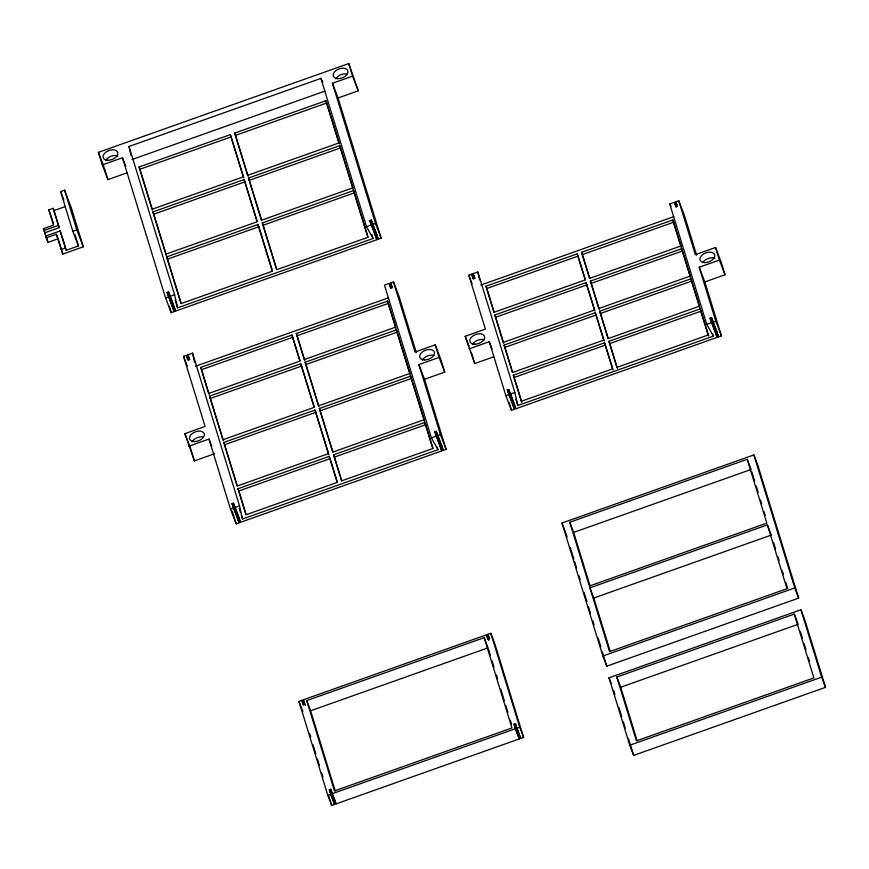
<?xml version="1.0" encoding="UTF-8"?>
<svg xmlns="http://www.w3.org/2000/svg" width="869" height="869" viewBox="0 0 869 869"><rect width="100%" height="100%" fill="white"/><g stroke="black" fill="none" stroke-linecap="round" stroke-linejoin="round"><path stroke-width="1.3" d="M102.281 164.925L98.414 152.336L348.751 63.556L358.256 90.821L338.063 97.991L381.154 238.182L378.276 239.203L371.248 220.02L369.803 220.53L376.831 239.714L175.549 311.102L168.532 291.93L167.087 292.44L174.104 311.623L171.226 312.644L165.577 297.958L122.486 157.756L102.281 164.925L107.919 179.611L126.863 172.898M131.089 155.616L129.014 146.47L320.911 78.406L322.888 81.947M381.154 238.182L375.517 223.496L332.425 83.294L352.618 76.135L348.751 63.556M131.979 159.538L324.93 91.104M46.263 237.856L45.72 236.064L60.146 230.948L66.261 250.283L78.449 245.96L72.811 231.263L60.602 191.549L64.567 190.137L71.073 207.083L83.283 246.807L62.796 254.074L56.366 234.282L46.263 237.856L48.001 242.375L58.104 238.801L62.796 254.074M230.339 134.619L243.32 176.863L152.064 209.233L139.073 166.989L230.339 134.619L243.798 177.841M325.929 100.717L338.91 142.961L247.654 175.332L234.663 133.087L325.929 100.717L339.388 143.939M152.531 210.211L139.942 169.249L231.208 136.878M248.121 176.309L235.532 135.347L326.787 102.976M44.873 232.751L43.45 228.699L53.552 225.114L48.849 209.831L53.183 208.299L59.298 227.635L44.873 232.751L46.578 238.323L45.72 236.064M54.052 210.559L65.023 206.67M44.004 230.491L58.429 225.375L53.183 208.299M72.811 231.263L76.787 229.861L64.567 190.137M181.154 303.324L166.707 256.866L257.963 224.495L272.334 271.226L181.067 303.596L152.89 211.927L244.146 179.557L257.213 221.497M352.727 187.889L261.46 220.259L248.48 178.026L339.736 145.655L352.803 187.595M165.957 253.867L153.759 214.187L245.015 181.817M261.547 219.966L249.349 180.285L340.605 147.915M61.069 249.555L65.392 248.023M165.87 254.161L257.137 221.801L244.146 179.557M339.736 145.655L367.913 237.324L276.657 269.694L262.286 222.953L353.553 190.593L368.011 237.052M167.565 259.125L258.832 226.755L257.963 224.495M276.744 269.423L263.155 225.212L354.422 192.853M165.577 297.958L168.467 296.926M169.911 296.416L174.604 294.754L129.014 146.47M320.911 78.406L366.501 226.69L371.193 225.028M372.627 224.517L375.517 223.496M174.104 311.623L172.725 307.126L174.169 306.616L168.532 291.93M376.831 239.714L375.451 235.227L376.885 234.717L371.248 220.02M175.19 300.087L177.569 307.822L373.073 238.486L371.889 234.608M214.6 453.737L194.395 460.896L184.891 433.631L205.084 426.462L183.544 356.366L186.422 355.345L188.301 360.244M186.422 355.345L187.802 359.842L189.246 359.321L187.867 354.834L192.56 353.172L239.518 505.943L242.494 519.01L437.998 449.675L437.205 447.079M391.028 288.345L389.149 283.446L384.456 285.108L431.426 437.889L437.998 449.675M389.149 283.446L390.529 287.932L391.973 287.422L390.594 282.936L393.472 281.904L399.11 296.601L416.349 352.673M195.525 366.24L388.476 297.806M291.941 335.032L299.957 361.091L208.69 393.461L200.685 367.402L291.941 335.032L300.055 360.874M395.547 327.189L304.28 359.56L296.275 333.5L387.531 301.13L395.645 326.972M209.179 394.483L201.554 369.662L292.81 337.291M304.769 360.581L297.144 335.76L388.4 303.39M493.646 356.844L474.702 363.557L465.197 336.292L485.402 329.123L468.825 275.201L471.715 274.18L473.594 279.079M471.715 274.18L473.094 278.667L474.539 278.156L473.149 273.67L477.841 272.008L514.861 392.43L517.826 405.497L713.34 336.151L712.537 333.566M713.34 336.151L706.758 324.365L669.738 203.943L674.431 202.281L676.31 207.17M674.431 202.281L675.81 206.768L677.255 206.257L675.876 201.76L678.754 200.739L684.403 215.436L696.634 255.225M480.807 285.075L673.757 216.631M577.222 253.867L585.239 279.927L493.983 312.297L485.967 286.238L577.222 253.867L585.348 279.709M680.829 246.025L589.573 278.395L581.557 252.325L672.812 219.966L680.938 245.797M494.081 312.069L486.836 288.497L578.091 256.127M589.671 278.167L582.426 254.584L673.681 222.225M300.783 363.785L314.187 407.376L222.92 439.747L209.527 396.155L300.783 363.785L314.263 407.072M409.777 373.474L318.51 405.845L305.117 362.254L396.373 329.883L409.853 373.17M223.398 440.724L210.396 398.415L301.652 366.045M318.988 406.822L305.975 364.513L397.242 332.143M586.064 282.621L594.494 310.037L503.238 342.397L494.809 314.991L586.064 282.621L594.983 311.048M690.084 276.125L598.828 308.495L590.399 281.089L681.654 248.719L690.573 277.146M503.716 343.418L495.678 317.25L586.933 284.88M599.306 309.516L591.268 283.348L682.523 250.978M188.758 446.21L208.951 439.051L230.502 509.147L236.14 523.833L239.029 522.812L232.012 503.629L233.457 503.118L240.474 522.302L441.756 450.913L434.728 431.73L436.173 431.22L443.19 450.403L446.079 449.371L424.528 379.275L444.732 372.117L440.865 359.527L435.228 344.841L415.024 352.01L393.472 281.904M469.064 348.871L489.269 341.702L505.845 395.623L511.483 410.309L514.372 409.288L507.344 390.105L508.789 389.594L515.806 408.778L717.088 337.389L710.071 318.206L711.515 317.696L718.533 336.879L721.422 335.858L704.846 281.936L725.039 274.767L721.172 262.188L715.535 247.502L695.33 254.66L678.754 200.739M446.079 449.371L440.442 434.685L418.891 364.589L439.095 357.42L435.228 344.841M721.422 335.858L715.784 321.161L699.208 267.239L719.402 260.081L715.535 247.502M315.012 410.07L328.406 453.661L237.15 486.021L223.746 442.44L315.012 410.07L328.884 454.639M423.996 419.76L332.74 452.119L319.336 408.539L410.602 376.168L424.474 420.737M595.319 312.731L603.749 340.137L512.493 372.508L504.063 345.102L595.319 312.731L604.237 341.148M699.339 306.236L608.083 338.606L599.653 311.189L690.909 278.83L699.056 304.758M237.226 485.728L224.615 444.7L315.882 412.33M332.816 451.815L320.205 410.798L411.471 378.428M512.591 372.28L504.932 347.361L596.188 314.991M608.181 338.367L600.522 313.448L691.778 281.089M604.574 342.831L612.591 368.901L521.324 401.261L513.318 375.202L604.574 342.831L613.079 369.912M672.812 219.966L708.181 334.989L616.914 367.359L608.908 341.3L700.164 308.929L708.669 336.01M521.813 402.282L514.187 377.461L605.443 345.091M617.403 368.38L609.777 343.559L701.033 311.189M329.242 456.355L337.248 482.414L245.992 514.785L237.976 488.726L329.242 456.355L337.357 482.197M387.531 301.13L432.838 448.513L341.582 480.883L333.566 454.824L424.832 422.453L432.947 448.295M505.845 395.623L508.734 394.602M510.168 394.091L514.861 392.43M706.758 324.365L711.45 322.703M712.895 322.193L715.784 321.161M246.09 514.557L238.845 490.985L330.111 458.615M341.68 480.655L334.435 457.083L425.701 424.713M514.372 409.288L512.982 404.802L514.426 404.281L508.789 389.594M717.088 337.389L715.708 332.892L717.153 332.382L711.515 317.696M230.502 509.147L233.392 508.126M234.836 507.605L239.518 505.943M431.426 437.889L436.108 436.216M437.552 435.706L440.442 434.685M239.029 522.812L237.65 518.315L239.094 517.805L233.457 503.118M441.756 450.913L440.366 446.416L441.81 445.906L436.173 431.22M561.982 523.008L753.879 454.943L757.779 465.111L798.676 598.122L606.768 666.175L602.869 656.008L561.982 523.008L565.447 532.045M747.221 459.299L766.838 523.105L589.367 586.054L569.749 522.247L747.221 459.299L751.12 469.466L573.649 532.415L590.127 586.01M767.381 524.898L786.999 588.704L609.527 651.652L589.91 587.846L767.381 524.898L771.292 535.076L593.82 598.013L610.299 651.62M301.815 700.338L303.194 704.835L304.639 704.324L303.259 699.827L486.499 634.837L487.889 639.334L489.323 638.824L487.943 634.327L490.833 633.305L494.733 643.473L523.605 737.39L520.716 738.411L515.436 723.747L513.992 724.257L519.282 738.922L336.031 803.912L330.752 789.248L329.308 789.758L334.587 804.422L331.708 805.444L327.798 795.276L298.936 701.37L301.815 700.338L303.553 704.857M484.174 637.661L511.939 727.972L334.467 790.92L306.703 700.61L484.174 637.661L488.074 647.829L310.602 710.777L335.228 790.888M602.869 656.008L794.766 587.944L753.879 454.943M609.028 677.82L800.925 609.756L804.835 619.934L825.55 687.336L633.653 755.389L629.743 745.222L609.028 677.82L611.2 683.469M794.266 614.111L813.884 677.918L636.412 740.866L616.794 677.06L794.266 614.111L798.166 624.29L620.694 687.227L637.173 740.833M327.798 795.276L330.687 794.255L329.308 789.758M336.031 803.912L332.132 793.745L515.371 728.754L513.992 724.257M520.716 738.411L516.816 728.244L519.705 727.212L490.833 633.305M333.207 799.936L334.652 799.415M517.891 734.424L519.336 733.914M629.743 745.222L821.65 677.157L800.925 609.756M669.738 203.943L671.053 206.301M366.501 226.69L373.073 238.486M719.402 260.081L725.039 274.767M675.876 201.76L677.288 205.442M699.208 267.239L704.846 281.936M710.071 318.206L715.708 332.892M794.766 587.944L798.676 598.122M821.65 677.157L825.55 687.336M581.557 252.325L582.426 254.584M590.399 281.089L591.268 283.348M599.653 311.189L600.522 313.448M608.908 341.3L609.777 343.559M485.967 286.238L486.836 288.497M494.809 314.991L495.678 317.25M504.063 345.102L504.932 347.361M513.318 375.202L514.187 377.461M569.749 522.247L573.649 532.415M473.149 273.67L475.028 278.558M589.91 587.846L593.82 598.013M468.825 275.201L472.117 283.772M489.269 341.702L492.082 349.045M507.344 390.105L512.982 404.802M616.794 677.06L620.694 687.227M465.197 336.292L468.956 346.079M352.618 76.135L358.256 90.821M439.095 357.42L444.732 372.117M332.425 83.294L338.063 97.991M369.803 220.53L375.451 235.227M390.594 282.936L392.473 287.824M418.891 364.589L424.528 379.275M434.728 431.73L440.366 446.416M487.943 634.327L489.681 638.845M486.499 634.837L488.671 640.486M519.705 727.212L523.605 737.39M515.371 728.754L519.282 738.922M234.663 133.087L235.532 135.347M248.48 178.026L249.349 180.285M262.286 222.953L263.155 225.212M296.275 333.5L297.144 335.76M305.117 362.254L305.975 364.513M319.336 408.539L320.205 410.798M333.566 454.824L334.435 457.083M139.073 166.989L139.942 169.249M152.89 211.927L153.759 214.187M122.486 157.756L125.777 166.327M200.685 367.402L201.554 369.662M209.527 396.155L210.396 398.415M167.087 292.44L172.725 307.126M223.746 442.44L224.615 444.7M187.867 354.834L189.746 359.733M237.976 488.726L238.845 490.985M183.544 356.366L187.302 366.164M208.951 439.051L211.775 446.394M98.414 152.336L104.052 167.033M232.012 503.629L237.65 518.315M306.703 700.61L310.602 710.777M303.259 699.827L305.432 705.476M298.936 701.37L302.836 711.537M330.687 794.255L334.587 804.422M184.891 433.631L190.061 447.101M76.787 229.861L83.283 246.807M60.602 191.549L63.893 200.109M58.429 225.375L59.298 227.635M60.146 230.948L66.261 250.283M48.849 209.831L53.324 223.268M56.366 234.282L57.669 237.672M43.45 228.699L48.001 242.375M717.153 332.382L718.533 336.879M751.902 472.019L754.65 480.948M756.226 486.053L758.181 492.441M760.538 500.099L761.711 503.922M764.068 511.58L765.241 515.404M773.638 542.734L775.604 549.11M777.961 556.768L779.135 560.592M782.274 570.803L783.447 574.637M785.804 582.284L787.77 588.671M800.523 631.937L802.489 638.324M804.053 643.429L806.019 649.806M808.366 657.464L809.55 661.298M565.882 533.175L567.077 537.053M570.249 547.383L573.822 559.006M574.615 561.58L576.603 568.044M578.982 575.789L580.177 579.666M584.142 592.571L586.923 601.62M588.509 606.779L590.496 613.232M592.875 620.987L594.07 624.854M598.035 637.77L600.816 646.808M602.402 651.978L606.768 666.175M613.731 690.583L614.926 694.472M618.902 707.431L621.693 716.512M623.29 721.694L625.278 728.179M628.472 738.541L633.653 755.389M515.838 399.023L517.826 405.497M514.426 404.281L515.806 408.778M509.115 402.608L511.483 410.309M471.226 352.238L474.702 363.557M376.885 234.717L378.276 239.203M441.81 445.906L443.19 450.403M515.436 723.747L516.816 728.244M488.476 649.121L490.453 655.574M492.039 660.733L494.026 667.186M496.405 674.92L497.589 678.798M500.761 689.117L504.335 700.729M505.921 705.889L507.909 712.341M510.288 720.086L511.472 723.953M258.832 226.755L272.421 270.954M330.752 789.248L332.132 793.745M309.527 733.295L310.711 737.14M313.068 744.82L315.827 753.781M317.402 758.909L319.368 765.307M321.726 772.986L322.91 776.832M328.688 795.624L331.708 805.444M239.312 508.658L240.496 512.547M241.3 515.132L242.494 519.01M174.517 307.735L175.549 311.102M239.094 517.805L240.474 522.302M169.249 306.214L171.226 312.644M232.229 511.091L236.14 523.833M104.443 168.293L107.919 179.611M190.528 448.317L194.395 460.896M74.908 234.424L78.449 245.96M477.841 272.008L479.623 279.84M192.56 353.172L194.634 362.319M174.604 294.754L177.569 307.822M472.399 344.613A7.734 4.736 -21 0 1 484.478 339.888M702.663 262.72A7.734 4.736 -21 0 1 714.894 258.386M105.725 160.45A7.734 4.736 -21 0 1 118.021 156.083M335.858 78.829A7.734 4.736 -21 0 1 347.481 74.191M192.082 441.963A7.734 4.736 -21 0 1 203.574 437.031M422.356 360.059A7.734 4.736 -21 0 1 434.011 355.497M474.8 344.222A7.734 4.736 -21 0 0 484.522 336.412A7.734 4.736 -21 0 0 472.378 336.357A7.734 4.736 -21 0 0 474.8 344.222M704.574 262.59A7.734 4.736 -21 0 0 714.72 255.03A7.734 4.736 -21 0 0 702.815 254.498A7.734 4.736 -21 0 0 704.574 262.59M107.582 160.254A7.734 4.736 -21 0 0 117.815 152.759A7.734 4.736 -21 0 0 105.964 152.129A7.734 4.736 -21 0 0 107.582 160.254M337.715 78.634A7.734 4.736 -21 0 0 347.948 71.128A7.734 4.736 -21 0 0 336.097 70.508A7.734 4.736 -21 0 0 337.715 78.634M194.482 441.561A7.734 4.736 -21 0 0 204.204 433.75A7.734 4.736 -21 0 0 192.071 433.696A7.734 4.736 -21 0 0 194.482 441.561M424.257 359.929A7.734 4.736 -21 0 0 434.413 352.369A7.734 4.736 -21 0 0 422.508 351.847A7.734 4.736 -21 0 0 424.257 359.929"/></g></svg>
